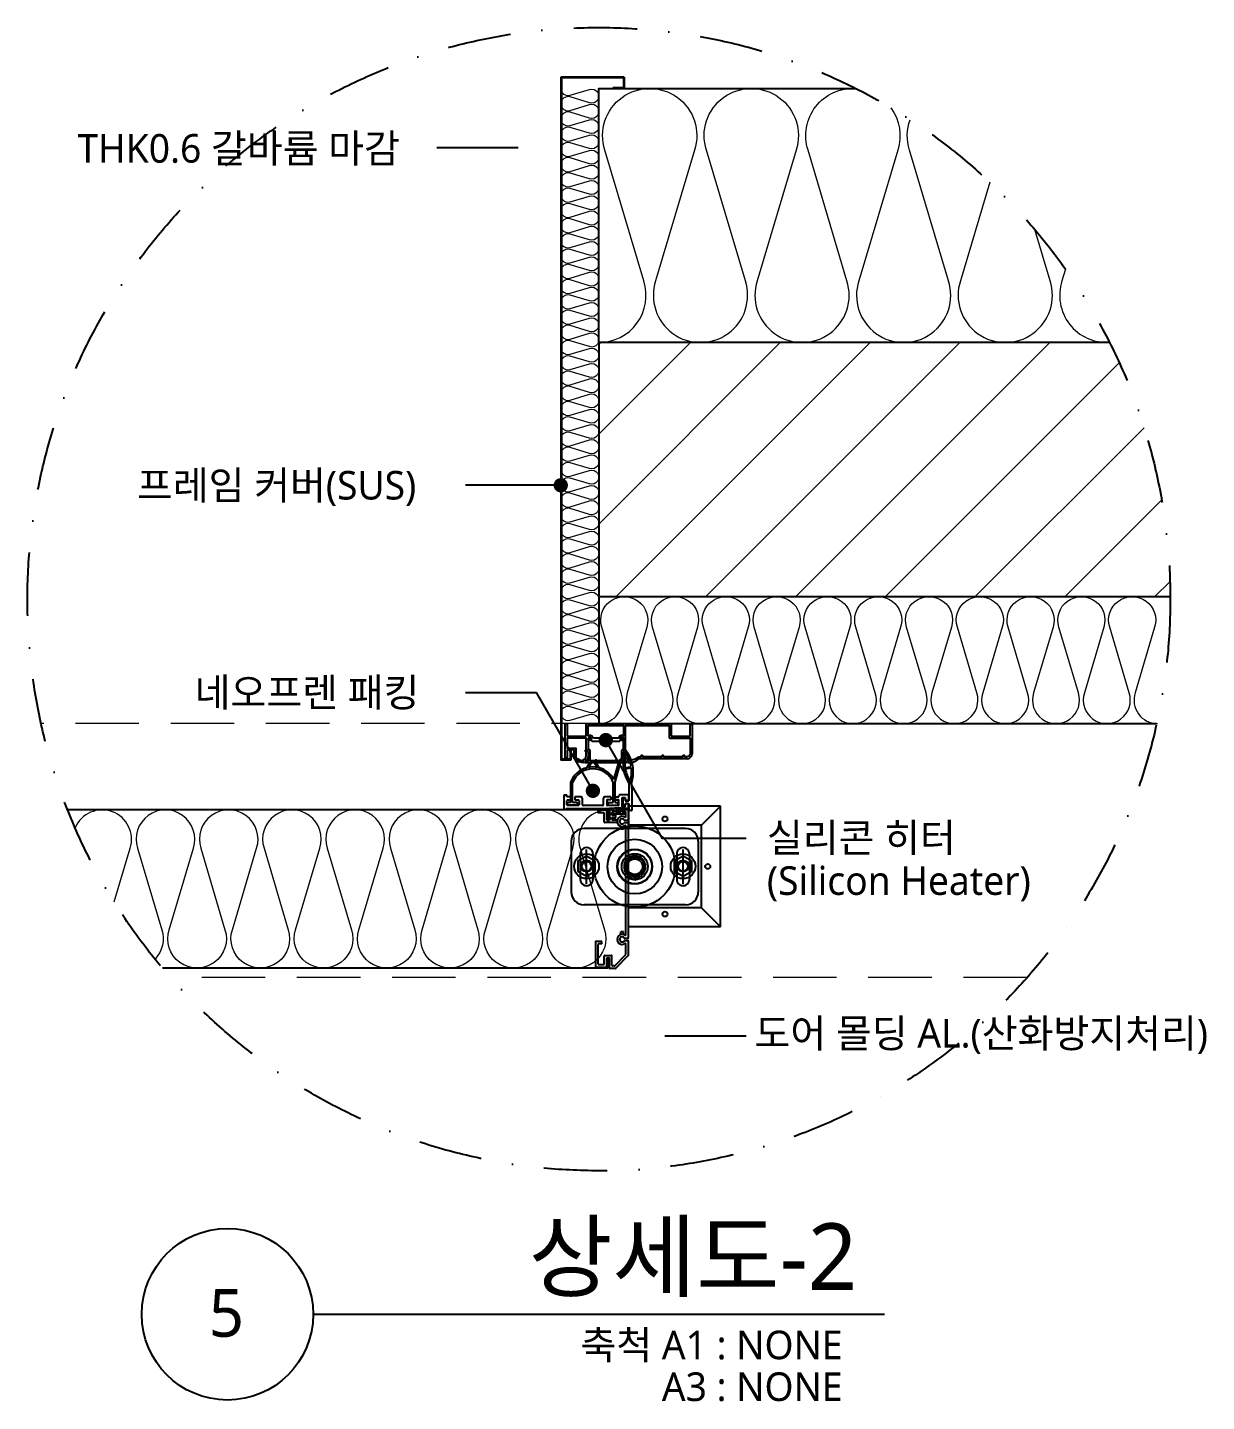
# Model space of a CAD drawing. Header units: millimetres. Extents: x 232323 to 272954, y -5343 to 8721.
# Drawn here: x 241193 to 243050, y 3697 to 5861 of the extents above; entities that cross this region are included whole.
import ezdxf
from ezdxf.enums import TextEntityAlignment as Align

# ---------------------------------------------------------------- set-up
doc = ezdxf.new("R2010")
doc.units = ezdxf.units.MM
doc.header["$MEASUREMENT"] = 0
doc.linetypes.add('DASHDOTX2', pattern=[2, 1, -0.5, 0, -0.5])
doc.linetypes.add('HIDDEN', pattern=[0.375, 0.25, -0.125])
doc.layers.get('0').update_dxf_attribs({"linetype": 'CONTINUOUS'})
for name, color, linetype, lineweight in [('A-DWXM-DOOR', 4, 'CONTINUOUS', 25), ('A-MKXS-LEAD', 7, 'CONTINUOUS', 25), ('A-MKXS-MAK2', 3, 'DASHDOTX2', 25), ('A-MKXS-TEXT1', 3, 'CONTINUOUS', 25), ('A-WAXM-BLOC', 3, 'CONTINUOUS', 25), ('A-XXXX-HATC', 8, 'CONTINUOUS', 18), ('A-XXXX-HID', 8, 'HIDDEN', 18), ('A-XXXX-INSL2', 8, 'CONTINUOUS', 18), ('A-XXXX-SYMB', 7, 'CONTINUOUS', 25), ('A-XXXX-TXT1', 3, 'CONTINUOUS', 25), ('A-XXXX-TXT2', 3, 'CONTINUOUS', 25)]:
    doc.layers.add(name, color=color, linetype=linetype, lineweight=lineweight)
doc.styles.add('맑은고딕', font='malgun.ttf')

# ---------------------------------------------------------------- blocks, each defined once
blk = doc.blocks.new('heater')
at = {"color": 7}
for p, q in [((1933041.6, 129278.3), (1933042.8, 129277.1)), ((1933041.6, 129277.9), (1933042.4, 129277.1)), ((1933041.8, 129278.6), (1933043.1, 129277.3)), ((1933042, 129278.8), (1933043.4, 129277.5)), ((1933042.3, 129279), (1933043.5, 129277.8)), ((1933042.7, 129279), (1933043.5, 129278.2))]:
    blk.add_line(p, q, dxfattribs=at)
blk.add_circle((1933042.6, 129278), 0.97, dxfattribs=at)
blk = doc.blocks.new('rubber bk')
at = {"color": 7}
for p, q in [((1933005.7, 129232.4), (1933005.7, 129222.1)), ((1933006.7, 129233.4), (1933008.2, 129233.4)), ((1933008.2, 129231.9), (1933008.2, 129233.4)), ((1933011.5, 129231.9), (1933008.2, 129231.9)), ((1933011.5, 129231.9), (1933011.5, 129229.4)), ((1933014.5, 129231.9), (1933014.5, 129229.4)), ((1933019.3, 129231.9), (1933014.5, 129231.9)), ((1933020.3, 129230.9), (1933020.3, 129226.1)), ((1933037.1, 129226.1), (1933037.1, 129230.9)), ((1933042.9, 129231.9), (1933038.1, 129231.9)), ((1933042.9, 129231.9), (1933042.9, 129229.4)), ((1933045.9, 129229.4), (1933045.9, 129231.9)), ((1933045.9, 129231.9), (1933049.2, 129231.9)), ((1933049.2, 129231.9), (1933049.2, 129232.9)), ((1933056.7, 129233.4), (1933049.7, 129233.4)), ((1933051.7, 129224.1), (1933051.7, 129231.4)), ((1933051.7, 129231.4), (1933054.2, 129231.4)), ((1933054.2, 129231.4), (1933054.2, 129229.3)), ((1933056.7, 129233.4), (1933056.7, 129229.3)), ((1933005.7, 129222.1), (1933007.7, 129222.1)), ((1933007.7, 129222.6), (1933007.7, 129222.1)), ((1933007.7, 129222.6), (1933049.7, 129222.6)), ((1933008.2, 129225.6), (1933008.2, 129228.9)), ((1933008.7, 129229.4), (1933011.5, 129229.4)), ((1933017.3, 129225.1), (1933008.7, 129225.1)), ((1933014.5, 129229.4), (1933017.3, 129229.4)), ((1933017.8, 129228.9), (1933017.8, 129225.6)), ((1933036.1, 129225.1), (1933021.3, 129225.1)), ((1933039.6, 129228.9), (1933039.6, 129225.6)), ((1933042.9, 129229.4), (1933040.1, 129229.4)), ((1933048.7, 129225.1), (1933040.1, 129225.1)), ((1933048.7, 129229.4), (1933045.9, 129229.4)), ((1933046.2, 129229.4), (1933048.2, 129229.4)), ((1933049.2, 129225.6), (1933049.2, 129228.9)), ((1933049.7, 129222.6), (1933049.7, 129222.1)), ((1933049.7, 129222.1), (1933056.7, 129222.1)), ((1933054.2, 129224.1), (1933051.7, 129224.1)), ((1933054.2, 129224.1), (1933054.2, 129226.2)), ((1933056.4, 129229), (1933054.5, 129229)), ((1933056.4, 129226.5), (1933054.5, 129226.5)), ((1933056.7, 129222.1), (1933056.7, 129226.2))]:
    blk.add_line(p, q, dxfattribs=at)
for centre, radius, start, end in [((1933006.7, 129232.4), 1, 90, 180), ((1933019.3, 129230.9), 1, 0, 90), ((1933038.1, 129230.9), 1, 90, 180), ((1933049.7, 129232.9), 0.5, 90, 180), ((1933008.7, 129228.9), 0.5, 90, 180), ((1933008.7, 129225.6), 0.5, 180, 270), ((1933017.3, 129228.9), 0.5, 0, 90), ((1933017.3, 129225.6), 0.5, 270, 0), ((1933021.3, 129226.1), 1, 180, 270), ((1933036.1, 129226.1), 1, 270, 0), ((1933040.1, 129228.9), 0.5, 90, 180), ((1933040.1, 129225.6), 0.5, 180, 270), ((1933048.7, 129228.9), 0.5, 0, 90), ((1933048.7, 129225.6), 0.5, 270, 0), ((1933054.5, 129229.3), 0.3, 180, 270), ((1933054.5, 129226.2), 0.3, 90, 180), ((1933056.4, 129229.3), 0.3, 270, 0), ((1933056.4, 129226.2), 0.3, 0, 90)]:
    blk.add_arc(centre, radius, start, end, dxfattribs=at)
blk = doc.blocks.new('side rubber')
at = {"color": 4}
for p, q in [((1933119.3, 129317.9), (1933123.9, 129318.5)), ((1933119.4, 129316.9), (1933124, 129317.6)), ((1933122.3, 129305.2), (1933122.1, 129297.2)), ((1933122.1, 129297.2), (1933122.1, 129291.6)), ((1933122.1, 129296.3), (1933122.1, 129292.2)), ((1933124.3, 129305.2), (1933122.3, 129305.2)), ((1933124.3, 129305.2), (1933124.6, 129297.2)), ((1933124.6, 129297.2), (1933124.6, 129284.4)), ((1933117.4, 129293.1), (1933117.4, 129288.1)), ((1933117.9, 129293.6), (1933118.9, 129293.6)), ((1933117.9, 129287.6), (1933118.9, 129287.6)), ((1933119.4, 129293.1), (1933119.4, 129291.6)), ((1933119.4, 129291.6), (1933122.1, 129291.6)), ((1933119.4, 129289.6), (1933119.4, 129288.1)), ((1933119.4, 129289.6), (1933122.1, 129289.6)), ((1933122.1, 129289.6), (1933122.1, 129284.4)), ((1933122.1, 129285), (1933122.1, 129289.1)), ((1933124.1, 129283.9), (1933122.6, 129283.9))]:
    blk.add_line(p, q, dxfattribs=at)
for centre, radius, start, end in [((1933147.5, 129321.2), 29.8, 164.775, 212.4292), ((1933120.2, 129328.6), 1.54, 30.4539, 164.775), ((1933147.5, 129321.2), 28.4, 164.775, 186.6051), ((1933120.2, 129328.6), 0.135, 30.4539, 164.775), ((1933095.9, 129314.3), 28.4, 8.6238, 30.4539), ((1933095.9, 129314.2), 29.8, 342.5101, 30.683), ((1933095.9, 129314.3), 28.4, 344.1356, 6.6051), ((1933147.5, 129321.2), 28.4, 188.6238, 211.0933), ((1933117.9, 129293.1), 0.5, 90, 180), ((1933117.9, 129288.1), 0.5, 180, 270), ((1933118.9, 129293.1), 0.5, 0, 90), ((1933118.9, 129288.1), 0.5, 270, 0), ((1933122.6, 129284.4), 0.5, 180, 270), ((1933124.1, 129284.4), 0.5, 270, 0)]:
    blk.add_arc(centre, radius, start, end, dxfattribs=at)
blk = doc.blocks.new('inner rubber')
at = {"color": 4}
for p, q in [((1933104.5, 129319.6), (1933107.1, 129323.8)), ((1933105.9, 129319.9), (1933108, 129323.3)), ((1933112.9, 129319.9), (1933110.9, 129323.3)), ((1933114.3, 129319.6), (1933111.7, 129323.8)), ((1933126, 129310.3), (1933130.3, 129325.7)), ((1933126.9, 129308.3), (1933131.7, 129325.3)), ((1933091.9, 129292.3), (1933091.9, 129308.3)), ((1933093.4, 129292.3), (1933093.4, 129308)), ((1933125.4, 129292.3), (1933125.4, 129308)), ((1933126.9, 129292.3), (1933126.9, 129308.3)), ((1933089.4, 129290.8), (1933089.4, 129291.8)), ((1933091.9, 129292.3), (1933089.9, 129292.3)), ((1933096.9, 129290.3), (1933089.9, 129290.3)), ((1933096.9, 129292.3), (1933093.4, 129292.3)), ((1933097.4, 129290.8), (1933097.4, 129291.8)), ((1933121.4, 129290.8), (1933121.4, 129291.8)), ((1933121.9, 129292.3), (1933125.4, 129292.3)), ((1933121.9, 129290.3), (1933128.9, 129290.3)), ((1933126.9, 129292.3), (1933128.9, 129292.3)), ((1933129.4, 129290.8), (1933129.4, 129291.8))]:
    blk.add_line(p, q, dxfattribs=at)
for centre, radius, start, end in [((1933109.4, 129301.5), 18.8, 105.0232, 158.878), ((1933109.4, 129301.5), 17.3, 22.0317, 157.9683), ((1933109.4, 129301.5), 18.8, 79.2477, 100.7523), ((1933107.5, 129323.5), 0.5, 328.552, 148.5535), ((1933111.3, 129323.5), 0.5, 31.4465, 211.448), ((1933109.4, 129301.5), 18.8, 27.9822, 74.9768), ((1933131, 129325.5), 0.723, 344.4748, 164.4759), ((1933089.9, 129291.8), 0.5, 90, 180), ((1933089.9, 129290.8), 0.5, 180, 270), ((1933096.9, 129291.8), 0.5, 0, 90), ((1933096.9, 129290.8), 0.5, 270, 0), ((1933121.9, 129291.8), 0.5, 90, 180), ((1933121.9, 129290.8), 0.5, 180, 270), ((1933128.9, 129291.8), 0.5, 0, 90), ((1933128.9, 129290.8), 0.5, 270, 0)]:
    blk.add_arc(centre, radius, start, end, dxfattribs=at)
blk = doc.blocks.new('치마고무사이드보강판1')
at = {"color": 7}
for p, q in [((1933199.3, 129135.3), (1933126.8, 129135.3)), ((1933126.8, 129135.3), (1933126.8, 129120.3)), ((1933184.3, 129120.3), (1933199.3, 129135.3)), ((1933199.3, 129040.3), (1933199.3, 129135.3)), ((1933184.3, 129120.3), (1933126.8, 129120.3)), ((1933184.3, 129055.3), (1933184.3, 129120.3)), ((1933184.3, 129055.3), (1933126.8, 129055.3)), ((1933126.8, 129040.3), (1933126.8, 129055.3)), ((1933184.3, 129055.3), (1933199.3, 129040.3)), ((1933199.3, 129040.3), (1933126.8, 129040.3))]:
    blk.add_line(p, q, dxfattribs=at)
for centre in [(1933155.5, 129125.2), (1933189.2, 129087.8), (1933155.5, 129050.3)]:
    blk.add_circle(centre, 1.95, dxfattribs=at)
blk = doc.blocks.new('A$C788834AB')
at = {"color": 1}
blk.add_lwpolyline([(11.3, 3.8), (4.5, 7.7), (-2.4, 3.8), (-2.4, -4.1), (4.5, -8.1), (11.3, -4.1)], close=True, dxfattribs=at)
for centre, radius in [((4.5, -0.2), 9.75), ((4.5, 0), 4.5), ((4.5, -0.2), 3.8)]:
    blk.add_circle(centre, radius, dxfattribs=at)
blk = doc.blocks.new('하부롤러')
at = {"color": 7}
for p, q in [((1933016.7, 128971.8), (1933016.7, 128931.8)), ((1933106.7, 128981.8), (1933026.7, 128981.8)), ((1933116.7, 128971.8), (1933116.7, 128931.8)), ((1933023.7, 128961.8), (1933023.7, 128941.8)), ((1933028.7, 128938.1), (1933028.7, 128965.4)), ((1933033.7, 128961.8), (1933033.7, 128941.8)), ((1933099.7, 128961.8), (1933099.7, 128941.8)), ((1933104.7, 128938.1), (1933104.7, 128965.4)), ((1933109.7, 128961.8), (1933109.7, 128941.8)), ((1933061.3, 128945.2), (1933061.3, 128944.2)), ((1933066.3, 128944.3), (1933066.2, 128941.7)), ((1933067.1, 128944.3), (1933067.2, 128941.7)), ((1933072, 128945.2), (1933072.1, 128944.2)), ((1933106.7, 128921.8), (1933026.7, 128921.8))]:
    blk.add_line(p, q, dxfattribs=at)
at = {"color": 5}
for radius in [32, 21.5, 13.8, 13.5]:
    blk.add_circle((1933066.7, 128951.8), radius, dxfattribs=at)
at = {"color": 7}
for centre, radius in [((1933066.7, 128951.8), 10.3), ((1933066.7, 128951.8), 7.5), ((1933066.7, 128951.8), 6.12), ((1933063.7, 128943.4), 0.925), ((1933069.7, 128943.4), 0.925)]:
    blk.add_circle(centre, radius, dxfattribs=at)
for centre, radius, start, end in [((1933026.7, 128971.8), 10, 90, 179.9993), ((1933106.7, 128971.8), 10, 0, 90), ((1933028.7, 128961.8), 5, 359.9994, 180), ((1933066.7, 128951.8), 8.5, 309.0319, 230.9681), ((1933104.7, 128961.8), 5, 0, 180.0006), ((1933028.7, 128941.8), 5, 180, 0.0006), ((1933062, 128943.6), 0.925, 143.2213, 248.104), ((1933065.9, 128941.7), 0.22, 261.5096, 0.1204), ((1933067.4, 128941.7), 0.22, 179.8796, 278.4904), ((1933071.4, 128943.6), 0.925, 291.896, 36.7787), ((1933104.7, 128941.8), 5, 179.9994, 0), ((1933026.7, 128931.8), 10, 179.9993, 270), ((1933106.7, 128931.8), 10, 270, 0)]:
    blk.add_arc(centre, radius, start, end, dxfattribs=at)
for p in [(1933024.2, 128952.3), (1933100.2, 128952.3)]:
    blk.add_blockref('A$C788834AB', p, dxfattribs=at)
blk = doc.blocks.new('쫄대1')
at = {"color": 7}
for p, q in [((1931719.4, 129194.8), (1931719.4, 129194.3)), ((1931722.9, 129192.2), (1931721.4, 129191.4)), ((1931721.4, 129191.4), (1931721.4, 129190.9)), ((1931721.4, 129190.9), (1931731.4, 129190.9)), ((1931722.9, 129193.9), (1931722.9, 129192.2)), ((1931724.4, 129193.7), (1931728.4, 129193.7)), ((1931724.4, 129193.7), (1931724.4, 129192.2)), ((1931724.4, 129192.2), (1931728.4, 129192.2)), ((1931728.4, 129193.7), (1931728.4, 129192.2)), ((1931729.9, 129193.9), (1931729.9, 129192.2)), ((1931731.4, 129191.4), (1931729.9, 129192.2)), ((1931731.4, 129191.4), (1931731.4, 129190.9)), ((1931733.4, 129194.8), (1931733.4, 129194.3))]:
    blk.add_line(p, q, dxfattribs=at)
blk.add_ellipse((1931726.4, 129194.8), major_axis=(-7, 0), ratio=0.085714, start_param=3.141593, end_param=6.283185, dxfattribs=at)
at = {"color": 7, "extrusion": (0, 0, -1)}
for centre, major_axis, start_param, end_param in [((1931729.1, 129194.3), (9.64, 0.01), 2.261533, 3.134107), ((1931723.8, 129194.3), (-9.64, 0.01), 3.149078, 4.021652)]:
    blk.add_ellipse(centre, major_axis=major_axis, ratio=0.062704, start_param=start_param, end_param=end_param, dxfattribs=at)

msp = doc.modelspace()

# ---------------------------------------------------------------- hatches: boundary and pattern name
at = {"layer": 'A-XXXX-HATC'}
h = msp.add_hatch(dxfattribs=at)
h.set_pattern_fill('ANSI31', color=256, scale=800)
h.set_pattern_definition([(45, (-231613.32, 11356.18), (-70.710678, 70.710678), [])])
edge = h.paths.add_edge_path()
edge.add_line((242093.3, 4964.5), (242993.3, 4964.5))
edge.add_arc((242093.3, 4960.5), 900, 0.2546, 26.6724)
edge.add_line((242897.5, 5364.5), (242093.3, 5364.5))
edge.add_line((242093.3, 5364.5), (242093.3, 4964.5))

# ---------------------------------------------------------------- linework, layer by layer
at = {"color": 6}
for p, q in [((242033.3, 5782.5), (242033.3, 4707.1)), ((242133.3, 5782.5), (242033.3, 5782.5)), ((242034.5, 5781.3), (242034.5, 4708.3)), ((242132.1, 5781.3), (242034.5, 5781.3)), ((242132.1, 5781.3), (242132.1, 5765.7)), ((242133.3, 5782.5), (242133.3, 5764.5)), ((242132.1, 5765.7), (242115.3, 5765.7)), ((242115.3, 5764.5), (242115.3, 5765.7)), ((242133.3, 5764.5), (242115.3, 5764.5)), ((242040.4, 4711.6), (242040.2, 4763.9)), ((242040.8, 4764.5), (242042.6, 4764.5)), ((242043.2, 4763.9), (242043.2, 4744.5)), ((242073.2, 4744.5), (242073.2, 4763.9)), ((242073.8, 4764.5), (242206.6, 4764.5)), ((242207.2, 4763.9), (242207.2, 4744.5)), ((242237.2, 4744.5), (242237.2, 4763.9)), ((242237.8, 4764.5), (242238.2, 4764.5)), ((242240.2, 4762.5), (242240.2, 4717.1)), ((242043.2, 4744.5), (242073.2, 4744.5)), ((242076.3, 4738.4), (242076.3, 4723.3)), ((242077, 4740.5), (242079.4, 4738.1)), ((242077, 4739.6), (242078.6, 4738)), ((242077.3, 4741.1), (242080, 4738.4)), ((242077.8, 4741.5), (242080.5, 4738.8)), ((242078.4, 4741.8), (242080.8, 4739.4)), ((242079.2, 4741.9), (242080.8, 4740.3)), ((242081.8, 4737.5), (242081.8, 4739.2)), ((242096.8, 4738.5), (242096.8, 4737.5)), ((242111.7, 4738.5), (242096.8, 4738.5)), ((242111.7, 4738.5), (242096.8, 4738.5)), ((242111.7, 4737.5), (242111.7, 4738.5)), ((242126.7, 4739.2), (242126.7, 4737.5)), ((242129.3, 4741.9), (242127.7, 4740.3)), ((242130.1, 4741.8), (242127.7, 4739.4)), ((242130.7, 4741.5), (242128, 4738.8)), ((242131.2, 4741.1), (242128.5, 4738.4)), ((242131.5, 4740.5), (242129.1, 4738.1)), ((242131.5, 4739.6), (242129.9, 4738)), ((242132.3, 4723.3), (242132.3, 4738.7)), ((242207.2, 4744.5), (242237.2, 4744.5)), ((242043.2, 4723.1), (242043.4, 4711.2)), ((242054.2, 4723.1), (242043.2, 4723.1)), ((242048.1, 4723.1), (242048.1, 4708.3)), ((242049.3, 4723.1), (242048.1, 4723.1)), ((242049.3, 4723.1), (242049.3, 4707.1)), ((242054.2, 4709.1), (242054.2, 4723.1)), ((242076.2, 4723), (242075.2, 4722)), ((242075.2, 4720.6), (242076.2, 4719.6)), ((242076.3, 4719.3), (242076.3, 4713.2)), ((242095.8, 4736.5), (242082.8, 4736.5)), ((242125.7, 4736.5), (242112.7, 4736.5)), ((242132.3, 4713.2), (242132.3, 4719.3)), ((242133.4, 4722), (242132.5, 4723)), ((242132.5, 4719.6), (242133.4, 4720.6)), ((242049.3, 4707.1), (242033.3, 4707.1)), ((242048.1, 4708.3), (242034.5, 4708.3)), ((242040.4, 4710.6), (242040.4, 4710.9)), ((242040.7, 4710.6), (242040.4, 4710.6)), ((242042.8, 4710.6), (242041.4, 4710.6)), ((242043.4, 4710.6), (242043.2, 4710.6)), ((242043.4, 4710.6), (242043.4, 4710.7)), ((242071.7, 4703.1), (242069.3, 4703.1)), ((242072.3, 4706.1), (242072.3, 4703.7)), ((242074.7, 4706.1), (242072.3, 4706.1)), ((242076.3, 4713.1), (242075, 4706.4)), ((242132.4, 4713.1), (242133.6, 4706.4)), ((242136.3, 4706.1), (242134, 4706.1)), ((242136.3, 4703.7), (242136.3, 4706.1)), ((242139.3, 4703.1), (242136.9, 4703.1)), ((242232.2, 4709.1), (242158.1, 4709.1)), ((242104.9, 4628), (242091.9, 4628)), ((242091.9, 4628), (242091.9, 4624)), ((242100.9, 4624), (242091.9, 4624)), ((242101.9, 4609.6), (242101.9, 4623)), ((242122.2, 4608.6), (242102.9, 4608.6)), ((242105.9, 4612.6), (242105.9, 4627)), ((242105.9, 4612.6), (242109.8, 4612.6)), ((242109.8, 4628.6), (242109.8, 4612.6)), ((242115.8, 4629.6), (242110.8, 4629.6)), ((242113.8, 4620.6), (242113.8, 4624.6)), ((242113.8, 4620.6), (242119.8, 4620.6)), ((242113.8, 4613.6), (242113.8, 4616.6)), ((242113.8, 4616.6), (242119.8, 4616.6)), ((242115.8, 4625.6), (242114.8, 4625.6)), ((242122.2, 4612.6), (242114.8, 4612.6)), ((242115.8, 4625.6), (242115.8, 4629.6)), ((242119.8, 4616.6), (242119.8, 4620.6)), ((242138.9, 4629.6), (242131.9, 4629.6)), ((242131.9, 4625.6), (242131.9, 4629.6)), ((242134.9, 4625.6), (242131.9, 4625.6)), ((242134.1, 4612.3), (242138.9, 4612.3)), ((242134.1, 4608.9), (242138.9, 4608.9)), ((242135.9, 4618.1), (242135.9, 4624.6)), ((242139.9, 4613.3), (242139.9, 4628.6)), ((242127.9, 4602.9), (242127.9, 4598.5)), ((242131.9, 4598.5), (242127.9, 4598.5)), ((242131.9, 4602.9), (242131.9, 4598.5)), ((242135.9, 4432.3), (242135.9, 4603.1)), ((242139.9, 4427.5), (242139.9, 4607.9)), ((242127.9, 4432.6), (242127.9, 4436.8)), ((242131.9, 4436.8), (242127.9, 4436.8)), ((242131.9, 4432.6), (242131.9, 4436.8)), ((242087.9, 4420.6), (242087.9, 4382.2)), ((242097.9, 4421.6), (242088.9, 4421.6)), ((242091.9, 4416.6), (242091.9, 4386.2)), ((242097.9, 4417.6), (242092.9, 4417.6)), ((242097.9, 4417.6), (242097.9, 4421.6)), ((242134.1, 4426.5), (242138.9, 4426.5)), ((242134.1, 4423.1), (242138.9, 4423.1)), ((242135.9, 4401.6), (242135.9, 4417.3)), ((242139.9, 4400), (242139.9, 4422.1)), ((242101.9, 4386.2), (242101.9, 4398.6)), ((242102.9, 4399.6), (242112.9, 4399.6)), ((242105.9, 4382.2), (242105.9, 4395.6)), ((242105.9, 4395.6), (242109.9, 4395.6)), ((242109.9, 4379.9), (242109.9, 4395.6)), ((242113.9, 4383.9), (242113.9, 4398.6)), ((242118.4, 4383.3), (242135.7, 4400.9)), ((242120.2, 4379.2), (242139.6, 4399.3)), ((242088.9, 4381.2), (242104.9, 4381.2)), ((242092.9, 4385.2), (242100.9, 4385.2)), ((242119.4, 4378.9), (242110.9, 4378.9)), ((242117.6, 4382.9), (242114.9, 4382.9))]:
    msp.add_line(p, q, dxfattribs=at)
for points in [[(241883.3, 4813.6), (241994.5, 4813.6), (242083.9, 4658.7)], [(242325.1, 4583.7), (242193.6, 4583.7), (242104.2, 4738.5)]]:
    msp.add_lwpolyline(points)
for points in [[(242084.7, 4741.5, 0.470454), (242076.2, 4745.3), (242076.2, 4761.5), (242132.3, 4761.5), (242132.3, 4745.3, 0.470454), (242123.8, 4741.5)], [(242139.3, 4708.5, 0.414215), (242138.7, 4709.1), (242137, 4709.1, -0.360888), (242136, 4710), (242135.4, 4713.4, -0.046392), (242135.3, 4713.6), (242135.3, 4719.5), (242136.4, 4720.6, 0.414204), (242136.4, 4722), (242135.3, 4723.1), (242135.3, 4761.5), (242204.2, 4761.5), (242204.2, 4742.1, 0.414214), (242204.8, 4741.5), (242207.2, 4741.5), (242237.2, 4741.5), (242237.2, 4717.1, -0.414214), (242232.2, 4712.1), (242228.5, 4712.1), (242228.5, 4713.5, 0.414214), (242227.9, 4714.1), (242226.1, 4714.1, 0.414214), (242225.5, 4713.5), (242225.5, 4712.1), (242195.5, 4712.1), (242195.5, 4713.5, 0.414214), (242194.9, 4714.1), (242193.1, 4714.1, 0.414214), (242192.5, 4713.5), (242192.5, 4712.1), (242162.5, 4712.1), (242162.5, 4713.5, 0.414214), (242161.9, 4714.1), (242160.1, 4714.1, 0.414214), (242159.5, 4713.5), (242159.5, 4712.2), (242158.2, 4712.2, 0.160398), (242154, 4710.8, -0.156655), (242139.3, 4706.1)], [(242075.4, 4721.9, 0.414204), (242075.4, 4720.8), (242076.6, 4719.6), (242076.6, 4705.9), (242073.2, 4705.9, 0.414214), (242072.6, 4705.3), (242072.6, 4703.7, 0.414214), (242073.2, 4703.1), (242135.6, 4703.1, 0.414214), (242136.2, 4703.7), (242136.2, 4705.3, 0.414214), (242135.6, 4705.9), (242132.2, 4705.9), (242132.2, 4719.6), (242133.4, 4720.8, 0.414204), (242133.4, 4721.9), (242132.1, 4723.1), (242130.2, 4723.1, 0.414214), (242129.2, 4722.1), (242129.2, 4706.1), (242121.2, 4706.1), (242121.2, 4706.5, 0.414214), (242120.6, 4707.1), (242119.8, 4707.1, 0.414214), (242119.2, 4706.5), (242119.2, 4706.1), (242089.6, 4706.1), (242089.6, 4706.5, 0.414214), (242089, 4707.1), (242088.2, 4707.1, 0.414214), (242087.6, 4706.5), (242087.6, 4706.1), (242079.6, 4706.1), (242079.6, 4722.1, 0.414214), (242078.6, 4723.1), (242076.7, 4723.1)]]:
    msp.add_lwpolyline(points, format="xyb", close=True, dxfattribs=at)
msp.add_lwpolyline([(242069.3, 4708.5), (242071.5, 4708.5, 0.360887), (242072.5, 4709.4), (242073.3, 4713.4, 0.046392), (242073.3, 4713.6), (242073.3, 4719.5), (242072.2, 4720.6, -0.414204), (242072.2, 4722), (242073.3, 4723.1), (242073.3, 4741.5), (242043.2, 4741.5), (242043.2, 4726.1), (242056.6, 4726.1, -0.414214), (242057.2, 4725.5), (242057.2, 4710.6, 0.137442), (242069.3, 4706.2), (242069.3, 4708.5, 0.137442)], format="xyb", dxfattribs=at)
for centre in [(242078.9, 4739.9), (242129.6, 4739.9)]:
    msp.add_circle(centre, 1.94, dxfattribs=at)
for centre, radius, start, end in [((242040.8, 4763.9), 0.6, 90, 180.1606), ((242042.6, 4763.9), 0.6, 0, 90), ((242073.8, 4763.9), 0.6, 90, 180), ((242206.6, 4763.9), 0.6, 0, 90), ((242237.8, 4763.9), 0.6, 90, 180), ((242238.2, 4762.5), 2, 0, 90), ((242078.9, 4739.9), 3, 345.929, 211.1315), ((242129.6, 4739.9), 3, 335.9069, 194.071), ((242075.9, 4721.3), 1, 135.0009, 224.9991), ((242075.9, 4723.3), 0.4, 315.0009, 0), ((242075.9, 4719.3), 0.4, 0, 44.9991), ((242082.8, 4737.5), 1, 180, 270), ((242095.8, 4737.5), 1, 270, 0), ((242112.7, 4737.5), 1, 180, 270), ((242125.7, 4737.5), 1, 270, 0), ((242132.7, 4723.3), 0.4, 180, 224.9991), ((242132.7, 4719.3), 0.4, 135.0009, 180), ((242132.7, 4721.3), 1, 315.0009, 44.9991), ((242232.2, 4717.1), 8, 270, 0), ((242041.4, 4711.6), 1, 180.1606, 270), ((242042.8, 4711.2), 0.6, 270, 0.6758), ((242071.2, 4730), 26.9, 230.74, 265.8923), ((242071.7, 4703.7), 0.6, 270, 0), ((242074.7, 4706.5), 0.4, 269.9999, 334.9831), ((242075.9, 4713.2), 0.4, 334.9831, 0), ((242132.7, 4713.2), 0.4, 180, 205.0171), ((242134, 4706.5), 0.4, 205.0171, 270.0001), ((242136.9, 4703.7), 0.6, 180, 269.9958), ((242139.9, 4729.8), 26.7, 268.7966, 306.45), ((242158.1, 4705.1), 4, 90, 126.45), ((242100.9, 4623), 1, 0, 90), ((242102.9, 4609.6), 1, 180, 270), ((242104.9, 4627), 1, 0, 90), ((242110.8, 4628.6), 1, 90, 180), ((242114.8, 4624.6), 1, 90, 180), ((242114.8, 4613.6), 1, 180, 270), ((242129.9, 4610.6), 8, 56.251, 303.749), ((242129.9, 4610.6), 4, 32.231, 327.769), ((242134.1, 4613.3), 1, 212.231, 270), ((242134.1, 4607.9), 1, 90, 147.769), ((242134.9, 4618.1), 1, 236.251, 0), ((242134.9, 4618.1), 1, 236.251, 0), ((242134.9, 4624.6), 1, 0, 90), ((242134.9, 4624.6), 1, 0, 90), ((242138.9, 4628.6), 1, 0, 90), ((242138.9, 4613.3), 1, 270, 0), ((242138.9, 4607.9), 1, 0, 90), ((242134.9, 4603.1), 1, 0, 123.749), ((242088.9, 4420.6), 1, 90, 180), ((242092.9, 4416.6), 1, 90, 180), ((242129.9, 4424.8), 8, 56.251, 303.749), ((242129.9, 4424.8), 4, 32.231, 327.769), ((242134.1, 4427.5), 1, 212.231, 270), ((242134.1, 4422.1), 1, 90, 147.769), ((242134.9, 4432.3), 1, 236.251, 0), ((242134.9, 4417.3), 1, 0, 123.749), ((242138.9, 4427.5), 1, 270, 0), ((242138.9, 4422.1), 1, 0, 90), ((242102.9, 4398.6), 1, 90, 180), ((242112.9, 4398.6), 1, 0, 90), ((242134.9, 4401.6), 1, 318.6584, 0), ((242138.9, 4400), 1, 306.1547, 0), ((242138.9, 4400), 1, 315.9282, 0), ((242088.9, 4382.2), 1, 180, 270), ((242092.9, 4386.2), 1, 180, 270), ((242100.9, 4386.2), 1, 270, 0), ((242104.9, 4382.2), 1, 270, 0), ((242110.9, 4379.9), 1, 180, 270), ((242114.9, 4383.9), 1, 180, 270), ((242117.6, 4383.9), 1, 270, 318.6584), ((242119.4, 4379.9), 1, 270, 318.6584), ((242119.4, 4379.9), 1, 270, 315.9282)]:
    msp.add_arc(centre, radius, start, end, dxfattribs=at)
at = {"layer": 'A-DWXM-DOOR'}
for p, q in [((242107.8, 4628.6), (241256.8, 4628.6)), ((242107.8, 4612.6), (242107.8, 4628.6)), ((242107.9, 4395.6), (242107.9, 4379.6)), ((242107.9, 4379.6), (241405.9, 4379.6))]:
    msp.add_line(p, q, dxfattribs=at)
for points in [[(242093.3, 5364.5), (242093.3, 5764.5), (242497.8, 5764.5)], [(242093.3, 4964.5), (242093.3, 4764.5), (242971.7, 4764.5)]]:
    msp.add_lwpolyline(points, dxfattribs=at)
at = {"layer": 'A-MKXS-LEAD'}
for p, q in [((241966.1, 5670.9), (241838.1, 5670.9)), ((242033.3, 5139.8), (241883.3, 5139.8)), ((242197.1, 4272.9), (242325.1, 4272.9))]:
    msp.add_line(p, q, dxfattribs=at)
for points in [[(242033.3, 5554.5, 0, 15, 0), (242010.8, 5593.5, 0, 0, 0), (241966.1, 5670.9, 0, 0, 0)], [(242129.9, 4389.3, 0, 15, 0), (242152.4, 4350.3, 0, 0, 0), (242197.1, 4272.9, 0, 0, 0)]]:
    msp.add_lwpolyline(points, format="xyseb", dxfattribs=at)
at = {"layer": 'A-MKXS-LEAD', "const_width": 11.3}
for points in [[(242038.9, 5139.8, -1), (242027.7, 5139.8, -1)], [(242098.6, 4738.5, -1), (242109.9, 4738.5, -1)], [(242089.5, 4658.7, -1), (242078.3, 4658.7, -1)]]:
    msp.add_lwpolyline(points, format="xyb", close=True, dxfattribs=at)
at = {"layer": 'A-MKXS-MAK2', "ltscale": 100}
msp.add_circle((242093.3, 4960.5), 900, dxfattribs=at)
at = {"layer": 'A-WAXM-BLOC'}
msp.add_lwpolyline([(242897.5, 5364.5), (242093.3, 5364.5), (242093.3, 4964.5), (242993.3, 4964.5)], dxfattribs=at)
at = {"layer": 'A-XXXX-HID', "ltscale": 400}
for p, q in [((242868.9, 4764.5), (241214.9, 4764.5)), ((242767.7, 4364.5), (241418.9, 4364.5))]:
    msp.add_line(p, q, dxfattribs=at)
at = {"layer": 'A-XXXX-INSL2'}
for points in [[(242033.3, 5764.5, 0.509267), (242047.9, 5754), (242078.8, 5763.1, -1.37259), (242078.8, 5742), (242047.9, 5751.1, 1.37259), (242047.9, 5730), (242078.8, 5739.1, -1.37259), (242078.8, 5718), (242047.9, 5727.1, 1.37259), (242047.9, 5706), (242078.8, 5715.1, -1.37259), (242078.8, 5694), (242047.9, 5703.1, 1.37259), (242047.9, 5682), (242078.8, 5691.1, -1.37259), (242078.8, 5670), (242047.9, 5679.1, 1.37259), (242047.9, 5658), (242078.8, 5667.1, -1.37259), (242078.8, 5646), (242047.9, 5655.1, 1.37259), (242047.9, 5634), (242078.8, 5643.1, -1.37259), (242078.8, 5622), (242047.9, 5631.1, 1.37259), (242047.9, 5610), (242078.8, 5619.1, -1.37259), (242078.8, 5598), (242047.9, 5607.1, 1.37259), (242047.9, 5586), (242078.8, 5595.1, -1.37259), (242078.8, 5574), (242047.9, 5583.1, 1.37259), (242047.9, 5562), (242078.8, 5571.1, -1.37259), (242078.8, 5550), (242047.9, 5559.1, 1.37259), (242047.9, 5538), (242078.8, 5547.1, -1.37259), (242078.8, 5526), (242047.9, 5535.1, 1.37259), (242047.9, 5514), (242078.8, 5523.1, -1.37259), (242078.8, 5502), (242047.9, 5511.1, 1.37259), (242047.9, 5490), (242078.8, 5499.1, -1.37259), (242078.8, 5478), (242047.9, 5487.1, 1.37259), (242047.9, 5466), (242078.8, 5475.1, -1.37259), (242078.8, 5454), (242047.9, 5463.1, 1.37259), (242047.9, 5442), (242078.8, 5451.1, -1.37259), (242078.8, 5430), (242047.9, 5439.1, 1.37259), (242047.9, 5418), (242078.8, 5427.1, -1.37259), (242078.8, 5406), (242047.9, 5415.1, 1.37259), (242047.9, 5394), (242078.8, 5403.1, -1.37259), (242078.8, 5382), (242047.9, 5391.1, 1.37259), (242047.9, 5370), (242078.8, 5379.1, -1.37259), (242078.8, 5358), (242047.9, 5367.1, 1.37259), (242047.9, 5346), (242078.8, 5355.1, -1.37259), (242078.8, 5334), (242047.9, 5343.1, 1.37259), (242047.9, 5322), (242078.8, 5331.1, -1.37259), (242078.8, 5310), (242047.9, 5319.1, 1.37259), (242047.9, 5298), (242078.8, 5307.1, -1.37259), (242078.8, 5286), (242047.9, 5295.1, 1.37259), (242047.9, 5274), (242078.8, 5283.1, -1.37259), (242078.8, 5262), (242047.9, 5271.1, 1.37259), (242047.9, 5250), (242078.8, 5259.1, -1.37259), (242078.8, 5238), (242047.9, 5247.1, 1.37259), (242047.9, 5226), (242078.8, 5235.1, -1.37259), (242078.8, 5214), (242047.9, 5223.1, 1.37259), (242047.9, 5202), (242078.8, 5211.1, -1.37259), (242078.8, 5190), (242047.9, 5199.1, 1.37259), (242047.9, 5178), (242078.8, 5187.1, -1.37259), (242078.8, 5166), (242047.9, 5175.1, 1.37259), (242047.9, 5154), (242078.8, 5163.1, -1.37259), (242078.8, 5142), (242047.9, 5151.1, 1.37259), (242047.9, 5130), (242078.8, 5139.1, -1.37259), (242078.8, 5118), (242047.9, 5127.1, 1.37259), (242047.9, 5106), (242078.8, 5115.1, -1.37259), (242078.8, 5094), (242047.9, 5103.1, 1.37259), (242047.9, 5082), (242078.8, 5091.1, -1.37259), (242078.8, 5070), (242047.9, 5079.1, 1.37259), (242047.9, 5058), (242078.8, 5067.1, -1.37259), (242078.8, 5046), (242047.9, 5055.1, 1.37259), (242047.9, 5034), (242078.8, 5043.1, -1.37259), (242078.8, 5022), (242047.9, 5031.1, 1.37259), (242047.9, 5010), (242078.8, 5019.1, -1.37259), (242078.8, 4998), (242047.9, 5007.1, 1.37259), (242047.9, 4986), (242078.8, 4995.1, -1.37259), (242078.8, 4974), (242047.9, 4983.1, 1.37259), (242047.9, 4962), (242078.8, 4971.1, -1.37259), (242078.8, 4950), (242047.9, 4959.1, 1.37259), (242047.9, 4938), (242078.8, 4947.1, -1.37259), (242078.8, 4926), (242047.9, 4935.1, 1.37259), (242047.9, 4914), (242078.8, 4923.1, -1.37259), (242078.8, 4902), (242047.9, 4911.1, 1.37259), (242047.9, 4890), (242078.8, 4899.1, -1.37259), (242078.8, 4878), (242047.9, 4887.1, 1.37259), (242047.9, 4866), (242078.8, 4875.1, -1.37259), (242078.8, 4854), (242047.9, 4863.1, 1.37259), (242047.9, 4842), (242078.8, 4851.1, -1.37259), (242078.8, 4830), (242047.9, 4839.1, 1.37259), (242047.9, 4818), (242078.8, 4827.1, -1.37259), (242078.8, 4806), (242047.9, 4815.1, 1.37259), (242047.9, 4794), (242078.8, 4803.1, -1.37259), (242078.8, 4782), (242047.9, 4791.1, 1.37259), (242047.9, 4770), (242078.8, 4779.1, -0.471828), (242093.3, 4768.5)], [(242093.3, 5364.5, 0.509267), (242164, 5461.5), (242102.7, 5667.6, -1.37259), (242244, 5667.6), (242182.7, 5461.5, 1.37259), (242324, 5461.5), (242262.7, 5667.6, -1.37259), (242404, 5667.6), (242342.7, 5461.5, 1.37259), (242484, 5461.5), (242422.7, 5667.6, -0.529062), (242498.1, 5764.4, -0.529062)], [(242553.2, 5734.2, -0.24041), (242564, 5667.6), (242502.7, 5461.5, 1.37259), (242644, 5461.5), (242582.7, 5667.6, -0.165406), (242583.5, 5715.4)], [(242708.9, 5617.1), (242662.7, 5461.5, 1.37259), (242804, 5461.5), (242779.9, 5542.5)], [(242828.2, 5480.1), (242822.7, 5461.5, 0.526519), (242897.5, 5364.7)], [(242093.3, 4764.5, 0.509267), (242128.6, 4813), (242098, 4916.1, -1.37259), (242168.6, 4916.1), (242138, 4813, 1.37259), (242208.6, 4813), (242178, 4916.1, -1.37259), (242248.6, 4916.1), (242218, 4813, 1.37259), (242288.6, 4813), (242258, 4916.1, -1.37259), (242328.6, 4916.1), (242298, 4813, 1.37259), (242368.6, 4813), (242338, 4916.1, -1.37259), (242408.6, 4916.1), (242378, 4813, 1.37259), (242448.6, 4813), (242418, 4916.1, -1.37259), (242488.6, 4916.1), (242458, 4813, 1.37259), (242528.6, 4813), (242498, 4916.1, -1.37259), (242568.6, 4916.1), (242538, 4813, 1.37259), (242608.6, 4813), (242578, 4916.1, -1.37259), (242648.6, 4916.1), (242618, 4813, 1.37259), (242688.6, 4813), (242658, 4916.1, -1.37259), (242728.6, 4916.1), (242698, 4813, 1.37259), (242768.6, 4813), (242738, 4916.1, -1.37259), (242808.6, 4916.1), (242778, 4813, 1.37259), (242848.6, 4813), (242818, 4916.1, -1.37259), (242888.6, 4916.1), (242858, 4813, 1.37259), (242928.6, 4813), (242898, 4916.1, -1.37259), (242968.6, 4916.1), (242938, 4813, 0.509267), (242973.3, 4764.5)], [(241329.9, 4483.9), (241355, 4568.3, 0.956366), (241268.5, 4600.4)], [(242107.8, 4628.6, 0.509267), (242063.9, 4568.3), (242102, 4440, -1.37259), (242014.1, 4440), (242052.2, 4568.3, 1.37259), (241964.3, 4568.3), (242002.4, 4440, -1.37259), (241914.5, 4440), (241952.6, 4568.3, 1.37259), (241864.7, 4568.3), (241902.8, 4440, -1.37259), (241814.9, 4440), (241853, 4568.3, 1.37259), (241765.1, 4568.3), (241803.2, 4440, -1.37259), (241715.3, 4440), (241753.4, 4568.3, 1.37259), (241665.5, 4568.3), (241703.6, 4440, -1.37259), (241615.7, 4440), (241653.8, 4568.3, 1.37259), (241565.9, 4568.3), (241604, 4440, -1.37259), (241516.1, 4440), (241554.2, 4568.3, 1.37259), (241466.3, 4568.3), (241504.4, 4440, -1.37259), (241416.5, 4440), (241454.6, 4568.3, 1.37259), (241366.7, 4568.3), (241404.8, 4440, -0.275829), (241394.2, 4393.8, -0.275829)]]:
    msp.add_lwpolyline(points, format="xyb", dxfattribs=at)
at = {"layer": 'A-XXXX-SYMB'}
msp.add_line((241643.3, 3834.5), (242543.3, 3834.5), dxfattribs=at)
msp.add_circle((241508.3, 3834.5), 135, dxfattribs=at)

# ---------------------------------------------------------------- block references
at = {"xscale": 2, "yscale": 2, "zscale": 2}
for name, p in [('side rubber', (-3624103.9, -253940.3)), ('rubber bk', (-3623973.5, -253814.5)), ('쫄대1', (-3621329.1, -253759.4)), ('치마고무사이드보강판1', (-3624113.6, -253636)), ('heater', (-3623968.1, -253941.4)), ('하부롤러', (-3623983.5, -253364.3))]:
    msp.add_blockref(name, p, dxfattribs=at)
at = {"color": 4, "xscale": 2, "yscale": 2, "zscale": 2}
msp.add_blockref('inner rubber', (-3624134.9, -253944.3), dxfattribs=at)

# ---------------------------------------------------------------- texts
at = {"layer": 'A-MKXS-TEXT1', "style": '맑은고딕'}
for s, p in [('프레임 커버(SUS)', (241365.7, 5139.8)), ('네오프렌 패킹', (241456.6, 4813.6)), ('실리콘 히터', (242358, 4584.8)), ('(Silicon Heater)', (242358, 4517.3))]:
    msp.add_text(s, height=45, dxfattribs=at).set_placement(p, align=Align.MIDDLE_LEFT)
at = {"layer": 'A-XXXX-TXT1', "style": '맑은고딕'}
msp.add_text('상세도-2', height=105, dxfattribs=at).set_placement((242500.4, 3841.3), align=Align.BOTTOM_RIGHT)
msp.add_text('5', height=75, dxfattribs=at).set_placement((241506.6, 3836.1), align=Align.MIDDLE)
for s, p in [('축척 A1 : NONE', (242477.1, 3808.7)), ('A3 : NONE', (242477.1, 3743))]:
    msp.add_text(s, height=45, dxfattribs=at).set_placement(p, align=Align.TOP_RIGHT)
at = {"layer": 'A-XXXX-TXT2', "style": '맑은고딕'}
for s, p in [('THK0.6 갈바륨 마감', (241272.1, 5670.2)), ('도어 몰딩 AL.(산화방지처리)', (242338.5, 4277))]:
    msp.add_text(s, height=45, dxfattribs=at).set_placement(p, align=Align.MIDDLE_LEFT)

doc.saveas('drawing.dxf')
